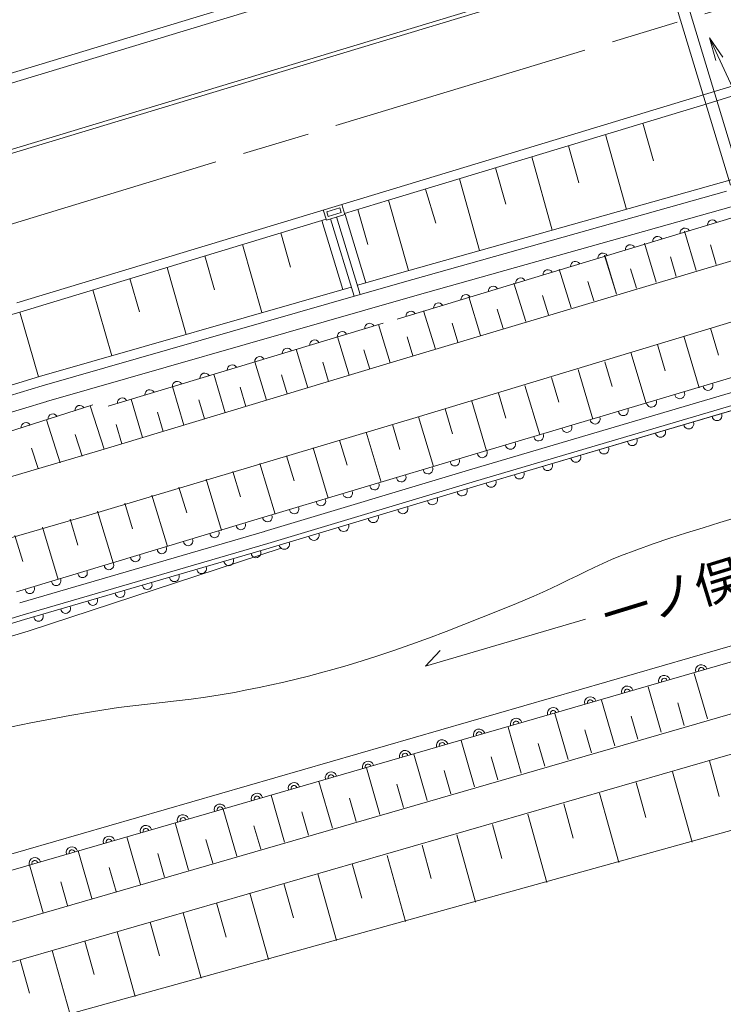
# Model space of a CAD drawing. Units: millimetres, scale not verified. Extents: x 40000 to 680000, y 20000 to 380000.
# Drawn here: x 195524 to 232028, y 243018 to 294138 of the extents above; entities that cross this region are included whole.
import ezdxf
from ezdxf.enums import TextEntityAlignment as Align

# ---------------------------------------------------------------- set-up
doc = ezdxf.new("R2010")
doc.units = ezdxf.units.MM
doc.header["$LTSCALE"] = 1000
doc.linetypes.add('CHAIN', pattern=[18.5, 12, -1.5, 3.5, -1.5])
for name, color, linetype, lineweight in [('M-BGD', 7, 'Continuous', 13), ('M-BMK', 2, 'CHAIN', 13), ('M-STR-HTXT', 7, 'Continuous', 13)]:
    doc.layers.add(name, color=color, linetype=linetype, lineweight=lineweight)
doc.styles.add('ＭＳ ゴシック', font='')
doc.styles.get('ＭＳ ゴシック').set_extended_font_data('MS Gothic')

# ---------------------------------------------------------------- blocks, each defined once
blk = doc.blocks.new('open_arrow')
at = {"color": 0, "linetype": 'Continuous', "lineweight": -2}
blk.add_lwpolyline([(7.5, 1.25), (0, 0), (7.5, -1.25)], dxfattribs=at)

msp = doc.modelspace()

# ---------------------------------------------------------------- linework, layer by layer
at = {"layer": 'M-BGD'}
for p, q in [((225016, 309907), (232400, 285549)), ((225577, 310124), (232978, 285712)), ((212286, 292613), (231425, 298416)), ((212344, 292421), (231483, 298224)), ((192043, 290446), (211183, 296249)), ((192188, 289968), (211328, 295771)), ((193146, 286810), (212286, 292613)), ((193204, 286618), (212344, 292421)), ((260587, 292386), (215101, 278587)), ((214520, 285244), (233659, 291047)), ((231412, 289843), (232466, 290162)), ((214665, 284765), (231412, 289843)), ((227859, 288766), (228411, 286805)), ((225909, 288174), (227002, 284291)), ((223997, 287595), (224538, 285673)), ((215098, 276429), (250602, 287052)), ((222086, 287015), (223157, 283209)), ((220212, 286447), (220742, 284563)), ((233893, 286231), (215776, 281132)), ((218338, 285879), (219388, 282148)), ((216579, 285346), (217117, 283570)), ((195380, 279441), (214520, 285244)), ((212378, 284072), (214665, 284765)), ((214665, 284765), (215694, 281109)), ((232200, 285235), (215912, 280651)), ((211276, 284260), (211435, 283734)), ((211463, 284160), (212133, 284363)), ((212133, 284363), (212205, 284124)), ((212233, 284551), (212392, 284024)), ((213062, 284279), (213582, 282466)), ((232431, 284417), (216145, 279833)), ((195525, 278962), (211421, 283782)), ((211435, 283734), (212392, 284024)), ((211463, 284160), (211535, 283921)), ((211535, 283921), (212205, 284124)), ((211651, 283799), (212870, 279778)), ((211966, 283895), (213187, 279869)), ((212402, 284027), (213479, 280473)), ((211201, 283715), (212287, 280131)), ((209064, 283067), (209575, 281284)), ((247151, 282912), (216097, 273481)), ((230624, 281121), (230011, 283153)), ((207080, 282466), (208094, 278928)), ((228550, 280505), (227940, 282528)), ((231666, 281430), (231358, 282449)), ((205125, 281873), (205628, 280119)), ((226486, 279892), (225871, 281903)), ((226486, 279892), (225878, 281905)), ((229587, 280813), (229281, 281826)), ((203170, 281280), (204168, 277802)), ((224131, 279176), (223517, 281183)), ((227518, 280198), (227213, 281207)), ((201245, 280697), (201740, 278972)), ((215776, 281132), (213042, 280348)), ((218777, 271476), (249522, 280655)), ((212725, 280257), (196544, 275614)), ((215912, 280651), (213187, 279869)), ((221780, 278461), (221168, 280464)), ((225309, 279534), (225001, 280538)), ((213187, 279869), (196686, 275135)), ((199319, 280113), (200301, 276692)), ((216145, 279833), (213434, 279055)), ((219434, 277748), (218822, 279746)), ((222956, 278818), (222649, 279821)), ((193238, 278269), (195525, 278962)), ((195525, 278962), (196490, 275599)), ((213434, 279055), (196920, 274318)), ((217091, 277036), (216481, 279030)), ((219238, 269944), (250003, 279024)), ((220607, 278104), (220301, 279105)), ((200115, 274081), (214379, 278387)), ((214753, 276325), (214144, 278315)), ((218263, 277392), (217957, 278390)), ((231363, 278117), (231775, 276726)), ((212614, 275678), (212013, 277672)), ((215922, 276680), (215618, 277676)), ((229986, 277699), (230778, 275028)), ((228609, 277281), (229016, 275908)), ((210474, 275031), (209872, 277026)), ((213684, 276001), (213383, 276998)), ((227233, 276863), (228019, 274211)), ((199901, 271833), (215098, 276429)), ((208333, 274383), (207730, 276379)), ((211544, 275354), (211243, 276351)), ((225876, 276379), (226257, 275091)), ((193828, 274791), (196544, 275614)), ((206190, 273735), (205587, 275733)), ((209404, 274707), (209102, 275705)), ((223117, 275562), (223499, 274273)), ((224496, 275971), (225260, 273393)), ((193973, 274312), (196686, 275135)), ((204046, 273087), (203443, 275086)), ((207262, 274059), (206960, 275058)), ((221738, 275153), (222502, 272576)), ((220359, 274744), (220741, 273456)), ((171397, 265216), (199323, 274135)), ((194219, 273499), (196926, 274319)), ((199901, 271833), (199180, 274089)), ((201901, 272438), (201298, 274438)), ((205118, 273411), (204817, 274410)), ((218980, 274336), (219743, 271759)), ((202974, 272762), (202672, 273762)), ((216222, 273518), (216998, 270945)), ((217601, 273927), (217983, 272639)), ((197623, 271133), (196910, 273364)), ((199108, 268415), (216097, 273481)), ((200828, 272113), (200526, 273114)), ((214858, 273117), (215247, 271826)), ((198762, 271483), (198404, 272605)), ((213493, 272716), (214275, 270124)), ((212119, 272313), (212512, 271012)), ((199901, 271833), (190736, 269141)), ((196482, 270829), (196142, 271896)), ((207666, 268159), (218777, 271476)), ((209361, 271502), (209757, 270192)), ((210745, 271909), (211533, 269297)), ((207978, 271096), (208771, 268465)), ((206584, 270686), (206982, 269366)), ((205190, 270277), (205990, 267626)), ((208474, 266708), (219238, 269944)), ((202383, 269452), (203189, 266781)), ((203787, 269864), (204188, 268534)), ((200970, 269037), (201374, 267696)), ((199108, 268415), (184329, 264133)), ((199556, 268621), (200368, 265931)), ((195351, 264432), (207666, 268159)), ((198133, 268203), (198540, 266853)), ((253577, 267758), (180305, 246532)), ((195276, 267363), (195686, 266003)), ((195526, 263858), (208221, 267572)), ((196709, 267785), (197527, 265074)), ((253799, 266990), (180532, 245765)), ((195709, 263234), (208404, 266948)), ((195779, 262994), (208474, 266708)), ((195958, 262383), (209083, 266700)), ((254522, 264492), (181271, 243272)), ((177219, 257736), (195707, 263234)), ((177290, 257496), (195779, 262994)), ((224871, 263008), (216570, 260578)), ((177472, 256886), (195960, 262384)), ((255078, 262571), (181840, 241355)), ((266372, 261483), (197643, 242382)), ((216570, 260578), (217342, 261386)), ((231201, 257840), (230524, 260193)), ((228802, 257139), (228122, 259501)), ((226394, 256435), (225711, 258807)), ((230002, 257489), (229662, 258668)), ((223976, 255729), (223290, 258110)), ((227598, 256787), (227257, 257971)), ((221549, 255020), (220860, 257410)), ((225185, 256082), (224843, 257270)), ((219112, 254308), (218421, 256708)), ((222762, 255374), (222419, 256567)), ((216666, 253593), (215972, 256003)), ((220330, 254664), (219985, 255861)), ((231311, 255652), (231821, 253813)), ((214210, 252875), (213513, 255295)), ((217889, 253950), (217543, 255153)), ((211744, 252155), (211045, 254584)), ((229393, 255089), (230405, 251440)), ((215438, 253234), (215090, 254441)), ((227502, 254535), (228004, 252724)), ((209269, 251432), (208567, 253871)), ((212977, 252515), (212628, 253727)), ((225611, 253981), (226608, 250387)), ((206784, 250706), (206079, 253154)), ((223747, 253434), (224242, 251651)), ((210506, 251793), (210156, 253010)), ((221883, 252888), (222865, 249348)), ((204289, 249977), (203581, 252435)), ((208026, 251069), (207675, 252291)), ((220046, 252350), (220534, 250593)), ((201785, 249245), (201074, 251713)), ((205537, 250341), (205183, 251568)), ((218209, 251811), (219177, 248325)), ((216399, 251280), (216879, 249550)), ((199270, 248511), (198557, 250989)), ((203037, 249611), (202682, 250843)), ((214588, 250750), (215541, 247316)), ((196746, 247773), (196030, 250261)), ((200528, 248878), (200172, 250114)), ((212779, 250317), (213277, 248523)), ((210993, 249800), (211958, 246322)), ((198008, 248142), (197651, 249383)), ((209233, 249290), (209726, 247510)), ((207472, 248780), (208426, 245342)), ((205737, 248278), (206227, 246512)), ((204003, 247775), (204945, 244376)), ((202293, 247280), (202779, 245528)), ((200583, 246784), (201515, 243425)), ((198897, 246296), (199380, 244558)), ((197212, 245808), (198134, 242487)), ((195551, 245327), (196029, 243603))]:
    msp.add_line(p, q, dxfattribs=at)
for points in [[(208215, 267570), (218981, 270807), (249748, 279887)], [(208402, 266948), (219167, 270184), (249932, 279264)], [(208474, 266708), (219238, 269944), (250003, 279024)], [(232710, 268288), (231843, 268025), (230976, 267761), (230111, 267491), (229249, 267213), (228391, 266924), (227538, 266621), (226691, 266299), (226234, 266111), (225782, 265912), (225334, 265703), (224888, 265488), (224444, 265269), (224001, 265049), (223556, 264831), (223110, 264617), (222661, 264411), (222207, 264214), (221302, 263835), (220394, 263461), (219484, 263092), (218572, 262730), (217656, 262375), (216737, 262029), (215815, 261694), (214888, 261370), (213957, 261059), (213022, 260763), (212396, 260574), (211767, 260394), (211136, 260222), (210503, 260057), (209867, 259900), (209230, 259750), (208592, 259607), (207952, 259470), (207311, 259339), (206669, 259215), (205921, 259084), (205170, 258970), (204418, 258869), (203664, 258778), (202909, 258692), (202154, 258606), (201399, 258518), (200646, 258421), (199894, 258314), (199145, 258190), (198131, 258008), (197119, 257820), (196107, 257625), (195096, 257422)]]:
    msp.add_lwpolyline(points, dxfattribs=at)
for centre, radius, start, end in [((231463, 283495), 253, 29.0099, 184.7439), ((230041, 283064), 253, 29.0099, 184.7439), ((228620, 282632), 253, 29.0099, 184.7439), ((227199, 282201), 253, 29.0099, 184.7439), ((225777, 281770), 253, 29.0099, 184.7439), ((224356, 281339), 253, 29.0099, 184.7439), ((221513, 280476), 253, 29.0099, 184.7439), ((222934, 280907), 253, 29.0099, 184.7439), ((220092, 280045), 253, 29.0099, 184.7439), ((218670, 279614), 253, 29.0099, 184.7439), ((217249, 279182), 253, 29.0099, 184.7439), ((215827, 278751), 253, 29.0099, 184.7439), ((213681, 278120), 254, 29.1015, 184.4924), ((212255, 277689), 254, 29.1015, 184.4924), ((209402, 276828), 254, 29.1015, 184.4924), ((210828, 277259), 254, 29.1015, 184.4924), ((207976, 276397), 254, 29.1015, 184.4924), ((206549, 275967), 254, 29.1015, 184.4924), ((205123, 275536), 254, 29.1015, 184.4924), ((203697, 275106), 254, 29.1015, 184.4924), ((231233, 275151), 258, 187.2724, 25.9721), ((202270, 274675), 254, 29.1015, 184.4924), ((229769, 274714), 258, 187.2724, 25.9721), ((198640, 273865), 249, 29.0987, 186.3253), ((200844, 274245), 254, 29.1015, 184.4924), ((228305, 274277), 258, 187.2724, 25.9721), ((197243, 273419), 249, 29.0987, 186.3253), ((225377, 273403), 258, 187.2724, 25.9721), ((226841, 273840), 258, 187.2724, 25.9721), ((231702, 273579), 258, 187.0793, 25.808), ((195847, 272973), 249, 29.0987, 186.3253), ((223913, 272966), 258, 187.2724, 25.9721), ((230237, 273147), 258, 187.0793, 25.808), ((222449, 272529), 258, 187.2724, 25.9721), ((228772, 272714), 258, 187.0793, 25.808), ((220985, 272092), 258, 187.2724, 25.9721), ((227307, 272282), 258, 187.0793, 25.808), ((219521, 271655), 258, 187.2724, 25.9721), ((224377, 271417), 258, 187.0793, 25.808), ((225842, 271850), 258, 187.0793, 25.808), ((218098, 271219), 247, 184.3106, 28.9396), ((222912, 270985), 258, 187.0793, 25.808), ((215320, 270389), 247, 184.3106, 28.9396), ((216709, 270804), 247, 184.3106, 28.9396), ((221447, 270552), 258, 187.0793, 25.808), ((213931, 269974), 247, 184.3106, 28.9396), ((219982, 270120), 258, 187.0793, 25.808), ((212542, 269560), 247, 184.3106, 28.9396), ((218478, 269684), 269, 190.2004, 23.2629), ((211154, 269145), 247, 184.3106, 28.9396), ((216940, 269221), 269, 190.2004, 23.2629), ((208376, 268316), 247, 184.3106, 28.9396), ((209765, 268730), 247, 184.3106, 28.9396), ((213865, 268297), 269, 190.2004, 23.2629), ((215402, 268759), 269, 190.2004, 23.2629), ((206998, 267899), 245, 183.753, 29.9206), ((212327, 267835), 269, 190.2004, 23.2629), ((205630, 267485), 245, 183.753, 29.9206), ((210789, 267372), 269, 190.2004, 23.2629), ((204262, 267071), 245, 183.753, 29.9206), ((209252, 266910), 269, 190.2004, 23.2629), ((201525, 266242), 245, 183.753, 29.9206), ((202893, 266656), 245, 183.753, 29.9206), ((207783, 266454), 250, 184.7709, 27.8438), ((200156, 265828), 245, 183.753, 29.9206), ((206372, 266041), 250, 184.7709, 27.8438), ((198788, 265414), 245, 183.753, 29.9206), ((203551, 265216), 250, 184.7709, 27.8438), ((204962, 265629), 250, 184.7709, 27.8438), ((197420, 265000), 245, 183.753, 29.9206), ((202140, 264803), 250, 184.7709, 27.8438), ((196051, 264586), 245, 183.753, 29.9206), ((200730, 264391), 250, 184.7709, 27.8438), ((199319, 263978), 250, 184.7709, 27.8438), ((197909, 263565), 250, 184.7709, 27.8438), ((196498, 263153), 250, 184.7709, 27.8438), ((230888, 260352), 300, 16.1556, 196.1556), ((230888, 260352), 150, 16.1556, 196.1556), ((228967, 259796), 300, 16.1556, 196.1556), ((228967, 259796), 150, 16.1556, 196.1556), ((227046, 259239), 300, 16.1556, 196.1556), ((227046, 259239), 150, 16.1556, 196.1556), ((225125, 258683), 300, 16.1556, 196.1556), ((225125, 258683), 150, 16.1556, 196.1556), ((223204, 258126), 300, 16.1556, 196.1556), ((223204, 258126), 150, 16.1556, 196.1556), ((221283, 257570), 300, 16.1556, 196.1556), ((221283, 257570), 150, 16.1556, 196.1556), ((219362, 257013), 300, 16.1556, 196.1556), ((219362, 257013), 150, 16.1556, 196.1556), ((217441, 256457), 300, 16.1556, 196.1556), ((215520, 255900), 300, 16.1556, 196.1556), ((217441, 256457), 150, 16.1556, 196.1556), ((213599, 255344), 300, 16.1556, 196.1556), ((215520, 255900), 150, 16.1556, 196.1556), ((213599, 255344), 150, 16.1556, 196.1556), ((211678, 254787), 300, 16.1556, 196.1556), ((211678, 254787), 150, 16.1556, 196.1556), ((209757, 254231), 300, 16.1556, 196.1556), ((209757, 254231), 150, 16.1556, 196.1556), ((207836, 253674), 300, 16.1556, 196.1556), ((207836, 253674), 150, 16.1556, 196.1556), ((205915, 253118), 300, 16.1556, 196.1556), ((205915, 253118), 150, 16.1556, 196.1556), ((203994, 252562), 300, 16.1556, 196.1556), ((203994, 252562), 150, 16.1556, 196.1556), ((202073, 252005), 300, 16.1556, 196.1556), ((202073, 252005), 150, 16.1556, 196.1556), ((200152, 251449), 300, 16.1556, 196.1556), ((200152, 251449), 150, 16.1556, 196.1556), ((198231, 250892), 300, 16.1556, 196.1556), ((198231, 250892), 150, 16.1556, 196.1556), ((196310, 250336), 300, 16.1556, 196.1556), ((196310, 250336), 150, 16.1556, 196.1556)]:
    msp.add_arc(centre, radius, start, end, dxfattribs=at)
at = {"layer": 'M-BMK'}
msp.add_lwpolyline([(175047, 277459), (175079, 277469), (178429, 278482), (179767, 278887), (194219, 283269), (213359, 289072), (232499, 294875), (251638, 300677), (261208, 303579), (269015, 305946)], dxfattribs=at)
at = {"layer": 'M-STR-HTXT'}
msp.add_lwpolyline([(231312, 293193), (251382, 249868), (268441, 249868)], dxfattribs=at)

# ---------------------------------------------------------------- block references
at = {"layer": 'M-STR-HTXT', "xscale": 160, "yscale": 160, "rotation": 294.9}
msp.add_blockref('open_arrow', (231312, 293193), dxfattribs=at)

# ---------------------------------------------------------------- texts
at = {"layer": 'M-BGD', "style": 'ＭＳ ゴシック'}
msp.add_text('一ノ俣川', height=1833, rotation=17.068, dxfattribs=at).set_placement((230583, 264596), align=Align.MIDDLE_CENTER)

doc.saveas('drawing.dxf')
